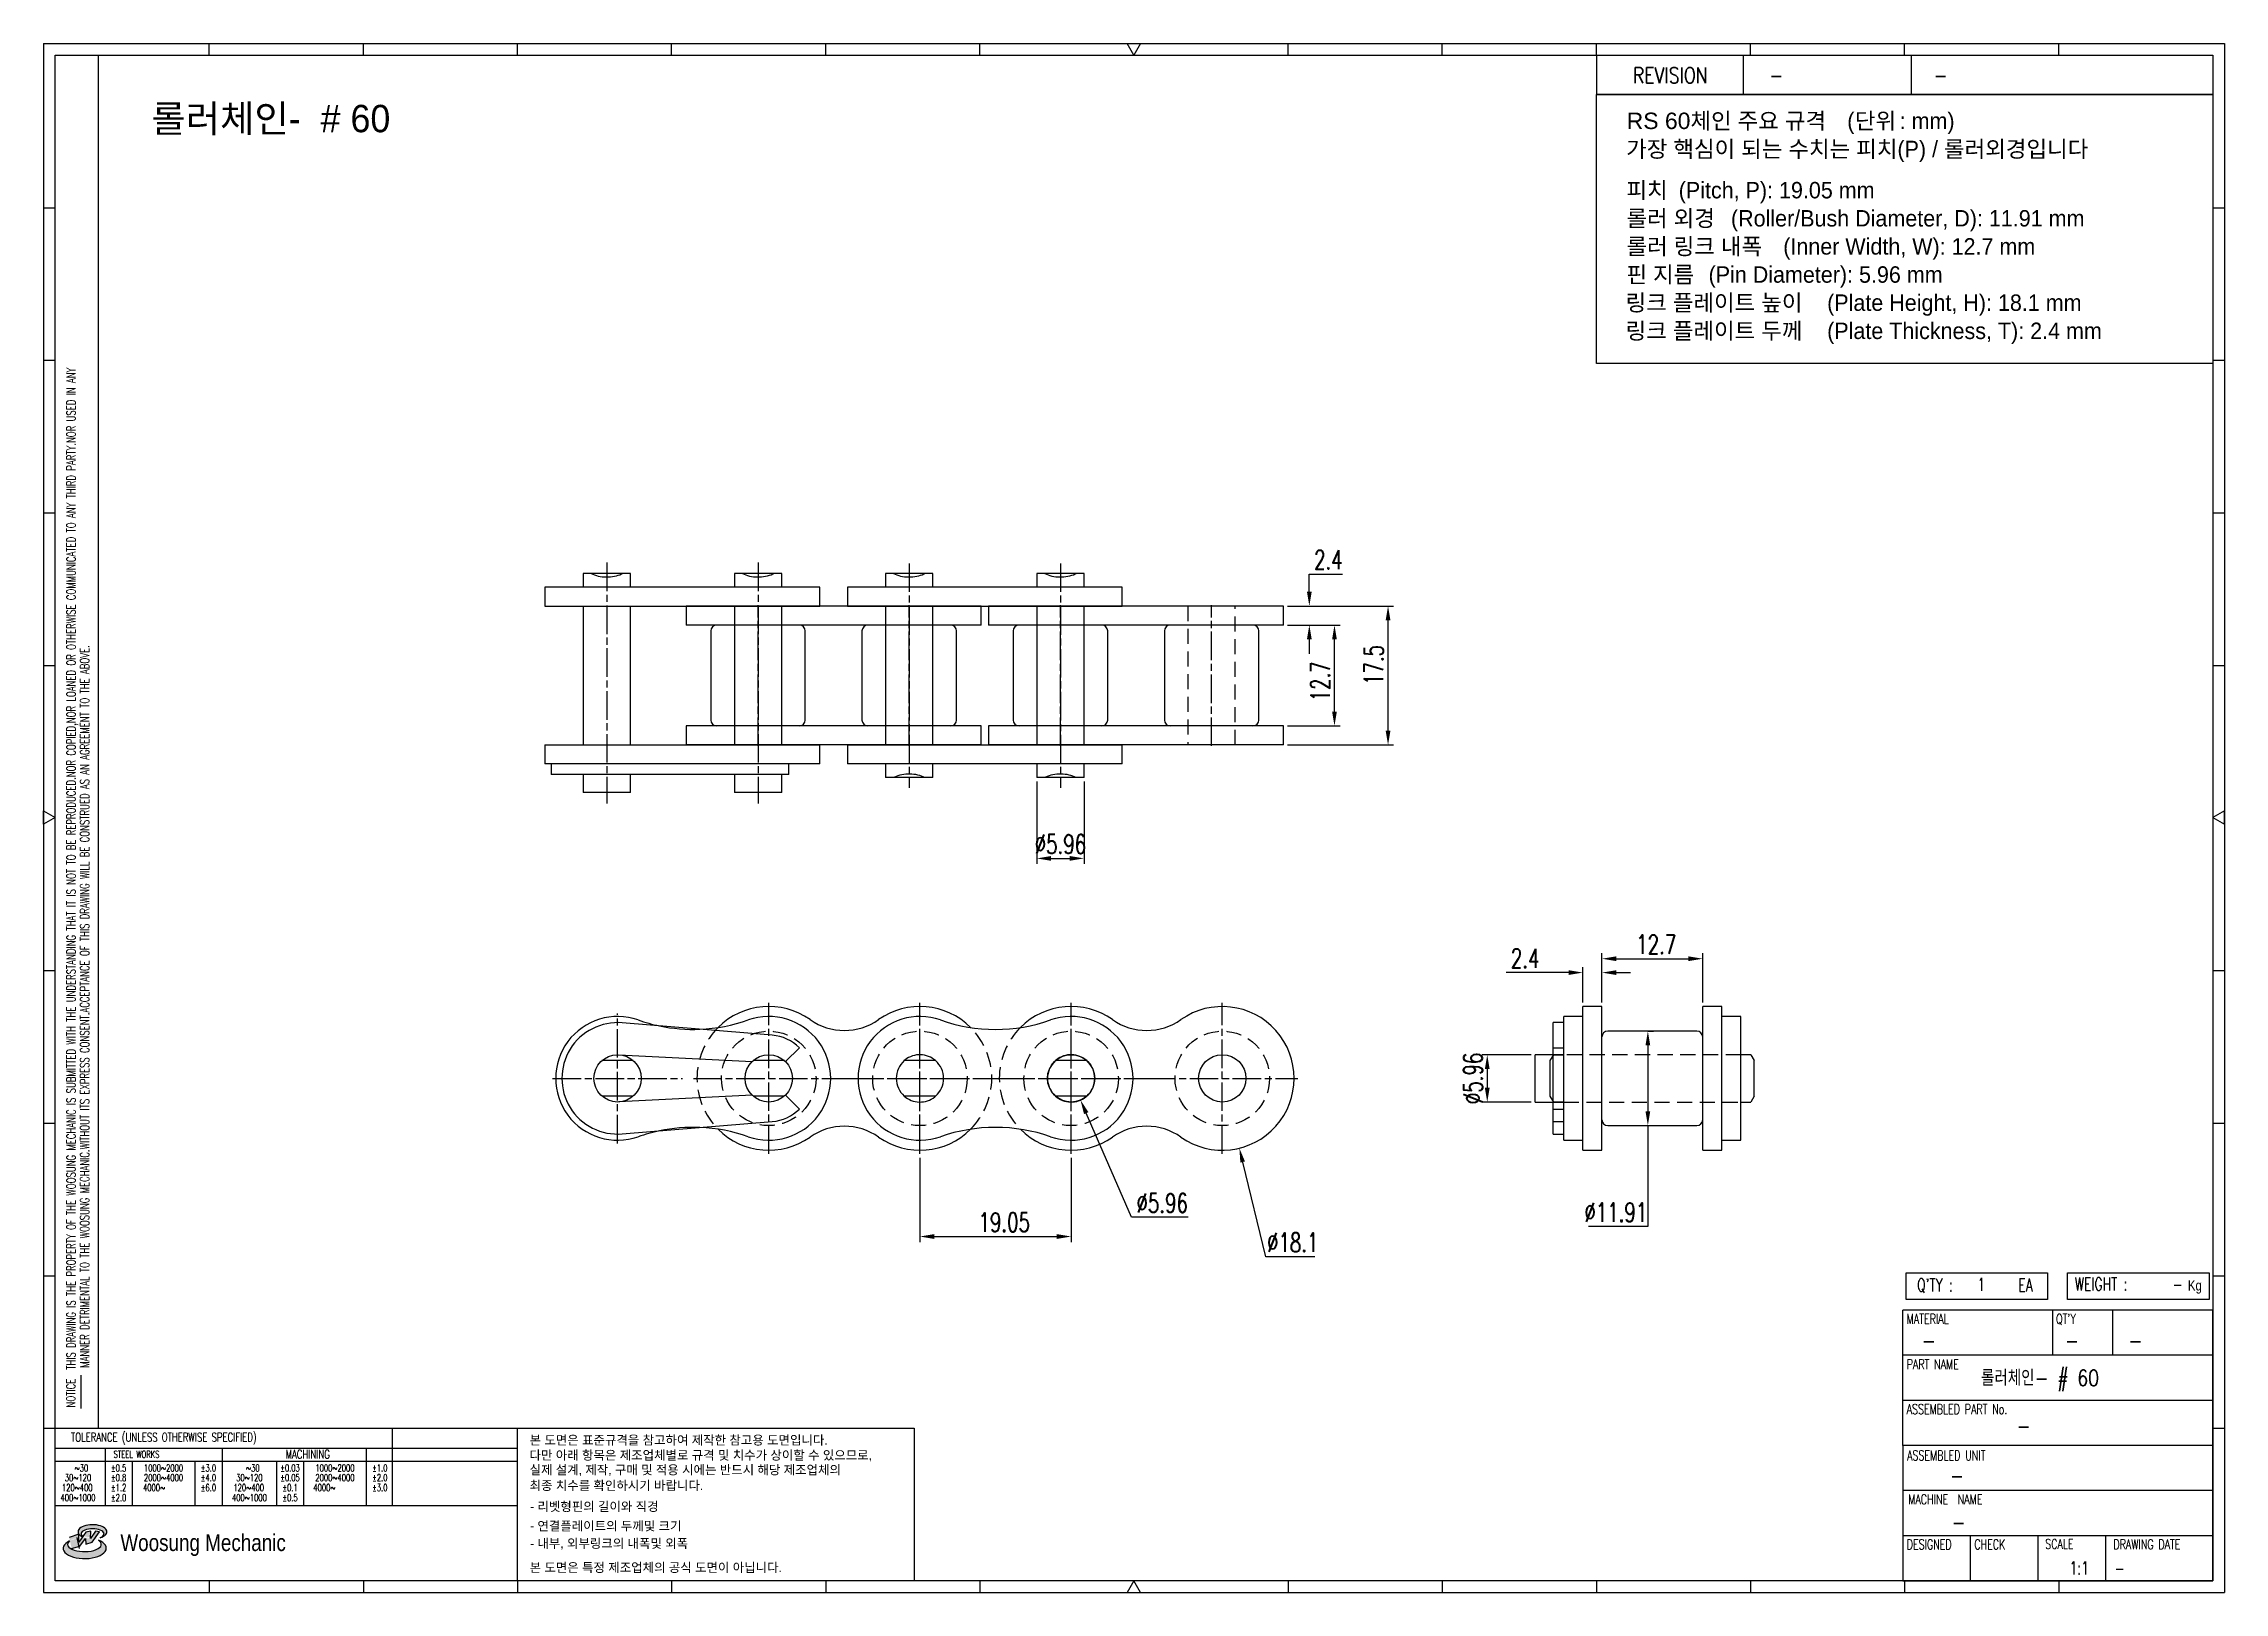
# Model space of a CAD drawing. Header units: millimetres. Extents: x 24932 to 25206, y 34 to 229.
import ezdxf
from ezdxf.enums import TextEntityAlignment as Align

# ---------------------------------------------------------------- set-up
doc = ezdxf.new("R2010")
doc.units = ezdxf.units.MM
doc.linetypes.add('AM_ISO08W050', pattern=[18, 12, -1.5, 3, -1.5])
doc.linetypes.add('HIDDEN', pattern=[9.525, 6.35, -3.175])
doc.layers.get('Defpoints').update_dxf_attribs({"color": 80})
doc.layers.add('CL1', color=140, linetype='AM_ISO08W050', lineweight=25)
for name, color, linetype in [('HID-01', 2, 'HIDDEN'), ('S-DIM', 7, 'Continuous'), ('TITLE', 7, 'Continuous'), ('도면레이아웃', 7, 'Continuous')]:
    doc.layers.add(name, color=color, linetype=linetype)
doc.styles.add('HAN', font='ROMANS.shx', dxfattribs={"width": 0.7, "bigfont": 'whgtxt.shx'})
doc.styles.add('HKD_ST2', font='romans.shx', dxfattribs={"width": 0.7, "height": 4, "bigfont": '@extfont2.shx'})
doc.styles.add('HSG', font='SIMPLEX.shx', dxfattribs={"width": 0.7, "bigfont": 'HSG.shx'})
doc.styles.add('MtXpl_', font='Gulim.ttf')
doc.styles.add('SLDTEXTSTYLE4', font='arial.ttf', dxfattribs={"width": 0.8})
doc.styles.get("Standard").update_dxf_attribs({"font": 'arial.ttf'})
doc.dimstyles.new('APP1', dxfattribs={"dimtxt": 2.4, "dimasz": 1.8, "dimexe": 0.7, "dimexo": 0.5, "dimgap": 0.6, "dimtad": 1, "dimtoh": 1, "dimrnd": 0.01, "dimzin": 9, "dimdsep": 46, "dimtxsty": 'HSG', "dimcen": 0, "dimclrd": 1, "dimclre": 1, "dimclrt": 256, "dimazin": 2, "dimtp": 1, "dimtm": 1, "dimtfac": 0.5, "dimtofl": 0, "dimtmove": 0, "dimatfit": 3, "dimfxl": 0, "dimtvp": 1, "dimtolj": 2, "dimlwd": -1, "dimlwe": -1, "dimarcsym": 0})

# ---------------------------------------------------------------- blocks, each defined once
blk = doc.blocks.new('MAST')
at = {"layer": '도면레이아웃'}
h = blk.add_hatch(color=10, dxfattribs=at)
h.paths.add_polyline_path([(1.544, 35.177), (1.554, 34.966), (1.779, 35.034), (2.054, 35.422), (1.908, 35.446), (1.728, 35.167), (1.741, 35.439), (1.547, 35.405), (1.292, 35.041), (1.295, 35.33), (0.943, 35.208), (1.03, 34.8), (1.336, 34.885)])
edge = h.paths.add_edge_path()
edge.add_ellipse((1.795, 35.421), major_axis=(-0.53, 0), ratio=0.487785, start_angle=122.36065, end_angle=403.39574)
edge.add_line((1.411, 35.244), (1.419, 35.261))
edge.add_ellipse((1.798, 35.344), major_axis=(-0.423, 0), ratio=0.444396, start_angle=131.58977, end_angle=386.19408, ccw=False)
edge = h.paths.add_edge_path()
edge.add_ellipse((1.512, 34.815), major_axis=(-0.793, 0), ratio=0.480113, start_angle=314.67633, end_angle=590.85213)
edge.add_ellipse((1.501, 34.958), major_axis=(-0.62, 0), ratio=0.43311, start_angle=331.7024, end_angle=574.42495, ccw=False)
at = {"color": 140}
for p, q in [((0, 90.118), (80.15, 90.118)), ((0, 90.118), (0, 33.191)), ((80.15, 90.118), (80.15, 33.191)), ((57.068, 89.693), (57.068, 88.246)), ((62.47, 89.693), (62.47, 88.246)), ((68.635, 89.693), (68.635, 88.246)), ((79.725, 88.246), (57.068, 88.246)), ((68.449, 43.961), (68.449, 44.936)), ((68.449, 44.936), (73.654, 44.936)), ((73.654, 44.936), (73.654, 43.961)), ((74.39, 43.961), (74.39, 44.936)), ((74.39, 44.936), (79.595, 44.936)), ((79.595, 44.936), (79.595, 43.961)), ((68.336, 38.59), (68.336, 43.563)), ((79.725, 43.563), (68.336, 43.563)), ((73.654, 43.961), (68.449, 43.961)), ((73.827, 43.563), (73.827, 41.905)), ((79.595, 43.961), (74.39, 43.961)), ((76.037, 43.563), (76.037, 41.905)), ((79.725, 38.59), (79.725, 43.563)), ((79.725, 41.905), (68.336, 41.905)), ((79.725, 40.248), (68.336, 40.248)), ((68.336, 38.59), (68.336, 33.616)), ((79.725, 38.59), (68.336, 38.59)), ((79.725, 33.616), (79.725, 38.59)), ((79.725, 36.932), (68.336, 36.932)), ((79.725, 35.274), (68.336, 35.274)), ((70.822, 33.616), (70.822, 35.274)), ((73.309, 33.616), (73.309, 35.274)), ((75.796, 33.616), (75.796, 35.274)), ((0, 33.191), (80.15, 33.191)), ((68.336, 33.616), (79.725, 33.616))]:
    blk.add_line(p, q, dxfattribs=at)
for p, q in [((6.089, 89.693), (6.089, 90.118)), ((11.753, 89.693), (11.753, 90.118)), ((17.418, 89.693), (17.418, 90.118)), ((23.082, 89.693), (23.082, 90.118)), ((28.746, 89.693), (28.746, 90.118)), ((34.411, 89.693), (34.411, 90.118)), ((45.739, 89.693), (45.739, 90.118)), ((51.404, 89.693), (51.404, 90.118)), ((57.068, 89.693), (57.068, 90.118)), ((62.732, 89.693), (62.732, 90.118)), ((68.397, 89.693), (68.397, 90.118)), ((74.061, 89.693), (74.061, 90.118)), ((0, 84.085), (0.425, 84.085)), ((79.725, 84.085), (80.15, 84.085)), ((0, 78.478), (0.425, 78.478)), ((79.725, 78.478), (80.15, 78.478)), ((0, 72.87), (0.425, 72.87)), ((79.725, 72.87), (80.15, 72.87)), ((0, 67.262), (0.425, 67.262)), ((79.725, 67.262), (80.15, 67.262)), ((0, 56.047), (0.425, 56.047)), ((79.725, 56.047), (80.15, 56.047)), ((0, 50.439), (0.425, 50.439)), ((79.725, 50.439), (80.15, 50.439)), ((0, 44.832), (0.425, 44.832)), ((79.725, 44.832), (80.15, 44.832)), ((1.377, 39.947), (1.377, 41.174)), ((0, 39.224), (0.425, 39.224)), ((79.725, 39.224), (80.15, 39.224)), ((6.089, 33.616), (6.089, 33.191)), ((11.753, 33.616), (11.753, 33.191)), ((17.418, 33.616), (17.418, 33.191)), ((23.082, 33.616), (23.082, 33.191)), ((28.746, 33.616), (28.746, 33.191)), ((34.411, 33.616), (34.411, 33.191)), ((45.739, 33.616), (45.739, 33.191)), ((51.404, 33.616), (51.404, 33.191)), ((57.068, 33.616), (57.068, 33.191)), ((62.732, 33.616), (62.732, 33.191)), ((68.397, 33.616), (68.397, 33.191)), ((74.061, 33.616), (74.061, 33.191))]:
    blk.add_line(p, q)
at = {"color": 2}
for p, q in [((2.017, 39.224), (2.017, 89.693)), ((0.425, 39.224), (17.418, 39.224)), ((0.425, 38.487), (17.418, 38.487)), ((2.257, 38.487), (2.257, 36.382)), ((6.557, 38.5), (6.557, 36.382)), ((11.857, 38.487), (11.857, 36.382)), ((12.816, 39.224), (12.816, 36.382)), ((17.418, 33.616), (17.418, 39.224)), ((0.425, 38.012), (17.418, 38.012)), ((3.257, 38.012), (3.257, 36.382)), ((5.557, 38.012), (5.557, 36.382)), ((8.557, 38.012), (8.557, 36.382)), ((9.557, 38.026), (9.557, 36.382)), ((0.425, 36.382), (17.418, 36.382))]:
    blk.add_line(p, q, dxfattribs=at)
for points in [[(40.075, 89.693), (39.83, 90.118), (40.32, 90.118)], [(0.425, 61.679), (0, 61.433), (0, 61.924)], [(79.725, 61.679), (80.15, 61.433), (80.15, 61.924)], [(40.075, 33.616), (39.83, 33.191), (40.32, 33.191)]]:
    blk.add_lwpolyline(points, close=True)
at = {"color": 140}
blk.add_lwpolyline([(0.425, 89.693), (79.725, 89.693), (79.725, 33.616), (0.425, 33.616)], close=True, dxfattribs=at)
at = {"layer": '도면레이아웃'}
for p, q in [((1.295, 35.33), (0.943, 35.208)), ((1.547, 35.405), (1.292, 35.041)), ((1.292, 35.041), (1.295, 35.33)), ((1.741, 35.439), (1.547, 35.405)), ((1.908, 35.446), (1.728, 35.167)), ((1.728, 35.167), (1.741, 35.439)), ((1.779, 35.034), (2.054, 35.422)), ((2.054, 35.422), (1.908, 35.446)), ((1.03, 34.8), (1.336, 34.885)), ((1.224, 35.208), (1.311, 34.8)), ((1.224, 35.208), (1.224, 35.208)), ((1.336, 34.885), (1.544, 35.177)), ((1.419, 35.261), (1.411, 35.244)), ((1.544, 35.177), (1.554, 34.966)), ((1.554, 34.966), (1.779, 35.034))]:
    blk.add_line(p, q, dxfattribs=at)
for centre, major_axis, ratio, start_param, end_param in [((1.795, 35.421), (-0.53, 0), 0.487785, 2.135596, 7.040584), ((1.798, 35.344), (-0.423, 0), 0.444396, 2.296675, 6.740358), ((1.512, 34.815), (-0.793, 0), 0.480113, 5.492138, 10.312315), ((1.501, 34.958), (-0.62, 0), 0.43311, 5.789299, 10.025607)]:
    blk.add_ellipse(centre, major_axis=major_axis, ratio=ratio, start_param=start_param, end_param=end_param, dxfattribs=at)
for s, height, style, width, p in [('REVISION', 0.5806, 'HAN', 0.8, (58.415, 88.664)), ('-', 0.581, 'HAN', 0.8, (63.426, 88.664)), ('-', 0.581, 'HAN', 0.8, (69.468, 88.664)), ("Q'TY : ", 0.4746, 'HKD_ST2', 0.7, (68.857, 44.253)), ('1', 0.475, 'HKD_ST2', 0.7, (71.071, 44.275)), ('EA', 0.4746, 'HKD_ST2', 0.7, (72.578, 44.253)), ('WEIGHT : ', 0.4746, 'HKD_ST2', 0.7, (74.65, 44.286)), ('-', 0.581, 'HAN', 0.8, (69.029, 42.157)), ('-', 0.581, 'HAN', 0.8, (74.289, 42.157)), ('-', 0.581, 'HAN', 0.8, (76.623, 42.157)), ('-', 0.581, 'HAN', 0.8, (72.515, 39.013)), ('-', 0.581, 'HAN', 0.8, (70.067, 37.189)), ('-', 0.581, 'HAN', 0.8, (70.126, 35.48)), ('1:1', 0.4746, 'HKD_ST2', 0.7, (74.458, 33.848)), ('-', 0.475, 'HKD_ST2', 0.7, (76.112, 33.837))]:
    blk.add_text(s, height=height, dxfattribs=dict(style=style, width=width)).set_placement(p)
at = {"color": 6, "style": 'HKD_ST2', "width": 0.7}
for s, p in [(' THIS DRAWING IS THE PROPERTY OF THE WOOSUNG MECHANIC IS SUBMITTED WITH THE UNDERSTANDING THAT IT IS NOT TO BE REPRODUCED.NOR COPIED,NOR LOANED OR OTHERWISE COMMUNICATED TO ANY THIRD PARTY.NOR USED IN ANY', (1.173, 41.217)), ('MANNER DETRIMENTAL TO THE WOOSUNG MECHANIC.WITHOUT ITS EXPRESS CONSENT.ACCEPTANCE OF THIS DRAWING WILL BE CONSTRUED AS AN AGREEMENT TO THE ABOVE.', (1.672, 41.447))]:
    blk.add_text(s, height=0.326266, rotation=90, dxfattribs=at).set_placement(p)
at = {"style": 'HKD_ST2', "width": 0.7}
blk.add_text('-', height=0.475, dxfattribs=at).set_placement((78.613, 44.286), align=Align.RIGHT)
at = {"color": 254, "style": 'HKD_ST2', "width": 0.7}
for s, height, p in [('MATERIAL', 0.3651, (68.474, 43.425)), ("QT'Y", 0.3651, (73.965, 43.425)), ('PART NAME', 0.3651, (68.474, 41.756)), ('ASSEMBLED PART No.', 0.36511, (68.474, 40.109)), ('ASSEMBLED UNIT', 0.36511, (68.49, 38.408)), ('MACHINE  NAME', 0.36511, (68.532, 36.794)), ('DESIGNED', 0.3651, (68.474, 35.136)), ('CHECK', 0.3651, (70.961, 35.136)), ('SCALE', 0.3651, (73.566, 35.153)), ('DRAWING DATE', 0.36511, (76.071, 35.141))]:
    blk.add_text(s, height=height, dxfattribs=at).set_placement(p, align=Align.TOP_LEFT)
at = {"style": 'HKD_ST2', "width": 0.7}
blk.add_text('NOTICE', height=0.3263, rotation=90, dxfattribs=at).set_placement((1.163, 39.988))
blk.add_text('TOLERANCE (UNLESS OTHERWISE SPECIFIED)', height=0.32627, dxfattribs=at).set_placement((4.417, 38.896), align=Align.MIDDLE_CENTER)
at = {"color": 4, "style": 'HKD_ST2', "width": 0.7}
for s, height, p in [('%%12630', 0.261, (1.389, 37.762)), ('1000%%1262000', 0.26101, (4.407, 37.762)), ('%%12630', 0.261, (7.689, 37.762)), ('1000%%1262000', 0.26101, (10.707, 37.762)), ('120%%126400', 0.26101, (1.237, 37.045)), ('30%%126120', 0.261, (1.263, 37.411)), ('4000%%126', 0.261, (4.061, 37.045)), ('2000%%1264000', 0.26101, (4.407, 37.411)), ('120%%126400', 0.26101, (7.537, 37.045)), ('30%%126120', 0.261, (7.563, 37.411)), ('4000%%126', 0.261, (10.321, 37.045)), ('2000%%1264000', 0.26101, (10.707, 37.411)), ('400%%1261000', 0.26101, (1.263, 36.67)), ('400%%1261000', 0.26101, (7.563, 36.67))]:
    blk.add_text(s, height=height, dxfattribs=at).set_placement(p, align=Align.MIDDLE_CENTER)
for s, height, p in [('%%P0.5', 0.261, (2.757, 37.762)), ('STEEL WORKS', 0.26101, (3.416, 38.268)), ('%%P3.0', 0.261, (6.057, 37.762)), ('%%P0.03', 0.261, (9.057, 37.762)), ('MACHINING', 0.3263, (9.707, 38.27)), ('%%P1.0', 0.261, (12.357, 37.762)), ('%%P0.8', 0.261, (2.757, 37.411)), ('%%P1.2', 0.261, (2.757, 37.045)), ('%%P4.0', 0.261, (6.057, 37.411)), ('%%P6.0', 0.261, (6.057, 37.045)), ('%%P0.05', 0.261, (9.057, 37.411)), ('%%P0.1', 0.261, (9.057, 37.045)), ('%%P2.0', 0.261, (12.357, 37.411)), ('%%P3.0', 0.261, (12.357, 37.045)), ('%%P2.0', 0.261, (2.757, 36.67)), ('%%P0.5', 0.261, (9.057, 36.67))]:
    blk.add_text(s, height=height, dxfattribs=at).set_placement(p, align=Align.MIDDLE)
at = {"color": 1, "style": 'SLDTEXTSTYLE4', "width": 0.8}
blk.add_text('Woosung Mechanic', height=0.61957, dxfattribs=at).set_placement((2.822, 34.711))
at = {"layer": 'TITLE', "width": 0.8}
blk.add_text('Kg', height=0.3789, dxfattribs=at).set_placement((78.807, 44.286))
blk = doc.blocks.new('*D26')
at = {"layer": 'Defpoints', "color": 0, "transparency": 16777216}
for p in [(25087.88, 155.47), (25094.32, 155.47), (25087.88, 142.77)]:
    blk.add_point(p, dxfattribs=at)
at = {"layer": 'S-DIM', "color": 1, "linetype": 'ByBlock', "transparency": 16777216}
for p, q in [((25088.38, 155.47), (25095.02, 155.47)), ((25094.32, 144.57), (25094.32, 153.67)), ((25088.38, 142.77), (25095.02, 142.77))]:
    blk.add_line(p, q, dxfattribs=at)
at = {"layer": 'S-DIM', "color": 1, "transparency": 16777216}
for points in [[(25094.02, 153.67), (25094.62, 153.67), (25094.32, 155.47)], [(25094.02, 144.57), (25094.62, 144.57), (25094.32, 142.77)]]:
    blk.add_solid(points, dxfattribs=at)
at = {"layer": 'S-DIM', "transparency": 16777216, "insert": (25092.52, 148.38), "char_height": 2.4, "attachment_point": 5, "rotation": 90, "style": 'HSG'}
blk.add_mtext('\\A2;12.7', dxfattribs=at)
blk = doc.blocks.new('*D27')
at = {"layer": 'Defpoints', "color": 0, "transparency": 16777216}
for p in [(25087.88, 157.87), (25091.15, 157.87), (25087.88, 155.47)]:
    blk.add_point(p, dxfattribs=at)
at = {"layer": 'S-DIM', "color": 1, "linetype": 'ByBlock', "transparency": 16777216}
for p, q in [((25091.15, 159.67), (25091.15, 161.9)), ((25091.15, 161.9), (25095.35, 161.9)), ((25088.38, 157.87), (25091.85, 157.87)), ((25088.38, 155.47), (25091.85, 155.47)), ((25091.15, 153.67), (25091.15, 151.87))]:
    blk.add_line(p, q, dxfattribs=at)
at = {"layer": 'S-DIM', "color": 1, "transparency": 16777216}
for points in [[(25090.85, 159.67), (25091.45, 159.67), (25091.15, 157.87)], [(25090.85, 153.67), (25091.45, 153.67), (25091.15, 155.47)]]:
    blk.add_solid(points, dxfattribs=at)
at = {"layer": 'S-DIM', "transparency": 16777216, "insert": (25093.55, 163.7), "char_height": 2.4, "attachment_point": 5, "style": 'HSG'}
blk.add_mtext('\\A2;2.4', dxfattribs=at)
blk = doc.blocks.new('*D28')
at = {"layer": 'Defpoints', "color": 0, "transparency": 16777216}
for p in [(25087.88, 157.87), (25101.07, 157.87), (25087.88, 140.37)]:
    blk.add_point(p, dxfattribs=at)
at = {"layer": 'S-DIM', "color": 1, "linetype": 'ByBlock', "transparency": 16777216}
for p, q in [((25088.38, 157.87), (25101.77, 157.87)), ((25101.07, 142.17), (25101.07, 156.07)), ((25088.38, 140.37), (25101.77, 140.37))]:
    blk.add_line(p, q, dxfattribs=at)
at = {"layer": 'S-DIM', "color": 1, "transparency": 16777216}
for points in [[(25100.77, 156.07), (25101.37, 156.07), (25101.07, 157.87)], [(25100.77, 142.17), (25101.37, 142.17), (25101.07, 140.37)]]:
    blk.add_solid(points, dxfattribs=at)
at = {"layer": 'S-DIM', "transparency": 16777216, "insert": (25099.27, 150.44), "char_height": 2.4, "attachment_point": 5, "rotation": 90, "style": 'HSG'}
blk.add_mtext('\\A2;17.5', dxfattribs=at)
blk = doc.blocks.new('*D29')
at = {"layer": 'Defpoints', "color": 0, "transparency": 16777216}
for p in [(25056.8, 136.27), (25062.76, 136.27), (25062.76, 126.07)]:
    blk.add_point(p, dxfattribs=at)
at = {"layer": 'S-DIM', "color": 1, "linetype": 'ByBlock', "transparency": 16777216}
for p, q in [((25056.8, 135.77), (25056.8, 125.37)), ((25062.76, 135.77), (25062.76, 125.37)), ((25058.6, 126.07), (25060.96, 126.07))]:
    blk.add_line(p, q, dxfattribs=at)
at = {"layer": 'S-DIM', "color": 1, "transparency": 16777216}
for points in [[(25058.6, 126.37), (25058.6, 125.77), (25056.8, 126.07)], [(25060.96, 126.37), (25060.96, 125.77), (25062.76, 126.07)]]:
    blk.add_solid(points, dxfattribs=at)
at = {"layer": 'S-DIM', "transparency": 16777216, "insert": (25059.78, 127.87), "char_height": 2.4, "attachment_point": 5, "style": 'HSG'}
blk.add_mtext('\\A2;%%c5.96', dxfattribs=at)
blk = doc.blocks.new('*D30')
at = {"layer": 'Defpoints', "color": 0, "transparency": 16777216}
for p in [(25042.08, 88.85), (25061.13, 88.85), (25061.13, 78.42)]:
    blk.add_point(p, dxfattribs=at)
at = {"layer": 'S-DIM', "color": 1, "linetype": 'ByBlock', "transparency": 16777216}
for p, q in [((25042.08, 88.35), (25042.08, 77.72)), ((25061.13, 88.35), (25061.13, 77.72)), ((25043.88, 78.42), (25059.33, 78.42))]:
    blk.add_line(p, q, dxfattribs=at)
at = {"layer": 'S-DIM', "color": 1, "transparency": 16777216}
for points in [[(25043.88, 78.72), (25043.88, 78.12), (25042.08, 78.42)], [(25059.33, 78.72), (25059.33, 78.12), (25061.13, 78.42)]]:
    blk.add_solid(points, dxfattribs=at)
at = {"layer": 'S-DIM', "transparency": 16777216, "insert": (25052.7, 80.22), "char_height": 2.4, "attachment_point": 5, "style": 'HSG'}
blk.add_mtext('\\A2;19.05', dxfattribs=at)
blk = doc.blocks.new('*D14')
at = {"layer": 'Defpoints', "color": 0, "transparency": 16777216}
for p in [(25133.32, 104.31), (25133.32, 92.4), (25133.81, 92.4)]:
    blk.add_point(p, dxfattribs=at)
at = {"layer": 'S-DIM', "color": 1, "linetype": 'ByBlock', "transparency": 16777216}
for p, q in [((25133.81, 102.51), (25133.81, 94.2)), ((25133.82, 104.31), (25134.51, 104.31)), ((25133.81, 92.4), (25133.81, 79.68)), ((25133.82, 92.4), (25134.51, 92.4)), ((25133.81, 79.68), (25126.33, 79.68))]:
    blk.add_line(p, q, dxfattribs=at)
at = {"layer": 'S-DIM', "color": 1, "transparency": 16777216}
for points in [[(25133.51, 102.51), (25134.11, 102.51), (25133.81, 104.31)], [(25133.51, 94.2), (25134.11, 94.2), (25133.81, 92.4)]]:
    blk.add_solid(points, dxfattribs=at)
at = {"layer": 'S-DIM', "transparency": 16777216, "insert": (25129.77, 81.48), "char_height": 2.4, "attachment_point": 5, "style": 'HSG'}
blk.add_mtext('\\A2;%%c11.91', dxfattribs=at)
blk = doc.blocks.new('*D15')
at = {"layer": 'Defpoints', "color": 0, "transparency": 16777216}
for p in [(25140.72, 113.43), (25128.02, 107.4), (25140.72, 107.4)]:
    blk.add_point(p, dxfattribs=at)
at = {"layer": 'S-DIM', "color": 1, "linetype": 'ByBlock', "transparency": 16777216}
for p, q in [((25128.02, 107.9), (25128.02, 114.13)), ((25129.82, 113.43), (25138.92, 113.43)), ((25140.72, 107.9), (25140.72, 114.13))]:
    blk.add_line(p, q, dxfattribs=at)
at = {"layer": 'S-DIM', "color": 1, "transparency": 16777216}
for points in [[(25129.82, 113.73), (25129.82, 113.13), (25128.02, 113.43)], [(25138.92, 113.73), (25138.92, 113.13), (25140.72, 113.43)]]:
    blk.add_solid(points, dxfattribs=at)
at = {"layer": 'S-DIM', "transparency": 16777216, "insert": (25134.86, 115.23), "char_height": 2.4, "attachment_point": 5, "style": 'HSG'}
blk.add_mtext('\\A2;12.7', dxfattribs=at)
blk = doc.blocks.new('*D16')
at = {"layer": 'Defpoints', "color": 0, "transparency": 16777216}
for p in [(25125.62, 111.68), (25125.62, 107.4), (25128.02, 107.4)]:
    blk.add_point(p, dxfattribs=at)
at = {"layer": 'S-DIM', "color": 1, "linetype": 'ByBlock', "transparency": 16777216}
for p, q in [((25123.82, 111.68), (25115.94, 111.68)), ((25125.62, 107.9), (25125.62, 112.38)), ((25128.02, 107.9), (25128.02, 112.38)), ((25129.82, 111.68), (25131.62, 111.68))]:
    blk.add_line(p, q, dxfattribs=at)
at = {"layer": 'S-DIM', "color": 1, "transparency": 16777216}
for points in [[(25123.82, 111.98), (25123.82, 111.38), (25125.62, 111.68)], [(25129.82, 111.98), (25129.82, 111.38), (25128.02, 111.68)]]:
    blk.add_solid(points, dxfattribs=at)
at = {"layer": 'S-DIM', "transparency": 16777216, "insert": (25118.34, 113.48), "char_height": 2.4, "attachment_point": 5, "style": 'HSG'}
blk.add_mtext('\\A2;2.4', dxfattribs=at)
blk = doc.blocks.new('*D17')
at = {"layer": 'Defpoints', "color": 0, "transparency": 16777216}
for p in [(25119.62, 101.33), (25113.57, 95.37), (25119.62, 95.37)]:
    blk.add_point(p, dxfattribs=at)
at = {"layer": 'S-DIM', "color": 1, "linetype": 'ByBlock', "transparency": 16777216}
for p, q in [((25119.12, 101.33), (25112.87, 101.33)), ((25113.57, 99.53), (25113.57, 97.17)), ((25119.12, 95.37), (25112.87, 95.37))]:
    blk.add_line(p, q, dxfattribs=at)
at = {"layer": 'S-DIM', "color": 1, "transparency": 16777216}
for points in [[(25113.27, 99.53), (25113.87, 99.53), (25113.57, 101.33)], [(25113.27, 97.17), (25113.87, 97.17), (25113.57, 95.37)]]:
    blk.add_solid(points, dxfattribs=at)
at = {"layer": 'S-DIM', "transparency": 16777216, "insert": (25111.77, 98.35), "char_height": 2.4, "attachment_point": 5, "rotation": 90, "style": 'HSG'}
blk.add_mtext('\\A2;%%c5.96', dxfattribs=at)
blk = doc.blocks.new('*D23')
at = {"layer": 'Defpoints', "color": 0, "transparency": 16777216}
for p in [(25059.95, 101.08), (25062.32, 95.62)]:
    blk.add_point(p, dxfattribs=at)
at = {"layer": 'S-DIM', "color": 1, "linetype": 'ByBlock', "transparency": 16777216}
for p, q in [((25068.73, 80.84), (25063.04, 93.97)), ((25075.89, 80.84), (25068.73, 80.84))]:
    blk.add_line(p, q, dxfattribs=at)
blk.add_arc((25061.13, 98.35), 2.98, 279.995, 301.7962, dxfattribs=at)
at = {"layer": 'S-DIM', "color": 1, "transparency": 16777216}
blk.add_solid([(25063.31, 94.09), (25062.76, 93.85), (25062.32, 95.62)], dxfattribs=at)
at = {"layer": 'S-DIM', "transparency": 16777216, "insert": (25072.61, 82.64), "char_height": 2.4, "attachment_point": 5, "style": 'HSG'}
blk.add_mtext('\\A2;∅5.96', dxfattribs=at)
blk = doc.blocks.new('*D22')
at = {"layer": 'Defpoints', "color": 0, "transparency": 16777216}
for p in [(25078.04, 107.14), (25082.33, 89.56)]:
    blk.add_point(p, dxfattribs=at)
at = {"layer": 'S-DIM', "color": 1, "linetype": 'ByBlock', "transparency": 16777216}
for p, q in [((25085.66, 75.87), (25082.75, 87.81)), ((25091.86, 75.87), (25085.66, 75.87))]:
    blk.add_line(p, q, dxfattribs=at)
at = {"layer": 'S-DIM', "color": 1, "transparency": 16777216}
blk.add_solid([(25083.04, 87.88), (25082.46, 87.74), (25082.33, 89.56)], dxfattribs=at)
at = {"layer": 'S-DIM', "transparency": 16777216, "insert": (25089.06, 77.67), "char_height": 2.4, "attachment_point": 5, "style": 'HSG'}
blk.add_mtext('\\A2;∅18.1', dxfattribs=at)

msp = doc.modelspace()

# ---------------------------------------------------------------- linework, layer by layer
for p, q in [((25029.484, 160.268), (24994.834, 160.268)), ((24994.834, 160.268), (24994.834, 157.868)), ((24999.654, 161.968), (24999.654, 160.268)), ((25005.614, 161.968), (24999.654, 161.968)), ((25005.614, 160.268), (25005.614, 161.968)), ((25018.704, 161.968), (25018.704, 160.268)), ((25024.664, 161.968), (25018.704, 161.968)), ((25024.664, 160.268), (25024.664, 161.968)), ((25029.484, 157.868), (25029.484, 160.268)), ((25067.584, 160.268), (25032.934, 160.268)), ((25032.934, 160.268), (25032.934, 157.868)), ((25043.714, 161.968), (25037.754, 161.968)), ((25037.754, 161.968), (25037.754, 160.268)), ((25043.714, 160.268), (25043.714, 161.968)), ((25062.764, 161.968), (25056.804, 161.968)), ((25056.804, 161.968), (25056.804, 160.268)), ((25062.764, 160.268), (25062.764, 161.968)), ((25067.584, 157.868), (25067.584, 160.268)), ((24994.834, 157.868), (25029.484, 157.868)), ((24999.654, 157.868), (24999.654, 140.368)), ((25005.614, 140.368), (25005.614, 157.868)), ((25049.784, 157.868), (25012.634, 157.868)), ((25012.634, 157.868), (25012.634, 155.468)), ((25018.704, 157.868), (25018.704, 140.368)), ((25024.664, 140.368), (25024.664, 157.868)), ((25032.934, 157.868), (25067.584, 157.868)), ((25037.754, 157.868), (25037.754, 140.368)), ((25043.714, 140.368), (25043.714, 157.868)), ((25049.784, 155.468), (25049.784, 157.868)), ((25087.884, 157.868), (25050.734, 157.868)), ((25050.734, 157.868), (25050.734, 155.468)), ((25056.804, 157.868), (25056.804, 140.368)), ((25062.764, 140.368), (25062.764, 157.868)), ((25087.884, 155.468), (25087.884, 157.868)), ((25049.784, 155.468), (25012.634, 155.468)), ((25015.729, 154.73), (25015.729, 143.507)), ((25027.639, 143.507), (25027.639, 154.73)), ((25034.779, 154.73), (25034.779, 143.507)), ((25046.689, 143.507), (25046.689, 154.73)), ((25087.884, 155.468), (25050.734, 155.468)), ((25053.829, 154.73), (25053.829, 143.507)), ((25065.739, 143.507), (25065.739, 154.73)), ((25072.879, 154.73), (25072.879, 143.507)), ((25084.789, 143.507), (25084.789, 154.73)), ((24994.834, 140.368), (25029.484, 140.368)), ((24994.834, 140.368), (24994.834, 137.968)), ((25049.784, 142.768), (25012.634, 142.768)), ((25012.634, 142.768), (25012.634, 140.368)), ((25049.784, 140.368), (25012.634, 140.368)), ((25029.484, 137.968), (25029.484, 140.368)), ((25032.934, 140.368), (25067.584, 140.368)), ((25032.934, 140.368), (25032.934, 137.968)), ((25049.784, 140.368), (25049.784, 142.768)), ((25087.884, 142.768), (25050.734, 142.768)), ((25050.734, 142.768), (25050.734, 140.368)), ((25087.884, 140.368), (25050.734, 140.368)), ((25067.584, 137.968), (25067.584, 140.368)), ((25087.884, 140.368), (25087.884, 142.768)), ((25029.484, 137.968), (24994.834, 137.968)), ((24995.614, 137.968), (24995.614, 136.635)), ((25025.545, 136.635), (25025.545, 137.968)), ((25067.584, 137.968), (25032.934, 137.968)), ((25037.754, 137.968), (25037.754, 136.268)), ((25043.714, 136.268), (25043.714, 137.968)), ((25056.804, 137.968), (25056.804, 136.268)), ((25062.764, 136.268), (25062.764, 137.968)), ((25025.545, 136.635), (24995.614, 136.635)), ((24999.654, 136.635), (24999.654, 134.368)), ((25005.614, 134.368), (25005.614, 136.635)), ((25018.704, 136.635), (25018.704, 134.368)), ((25024.664, 134.368), (25024.664, 136.635)), ((25043.714, 136.268), (25037.754, 136.268)), ((25062.764, 136.268), (25056.804, 136.268)), ((25005.614, 134.368), (24999.654, 134.368)), ((25024.664, 134.368), (25018.704, 134.368)), ((25128.019, 107.401), (25125.619, 107.401)), ((25125.619, 89.301), (25125.619, 107.401)), ((25128.019, 89.301), (25128.019, 107.401)), ((25143.119, 107.401), (25140.719, 107.401)), ((25140.719, 89.301), (25140.719, 107.401)), ((25143.119, 89.301), (25143.119, 107.401)), ((25023.481, 103.793), (25004.558, 105.348)), ((25123.219, 105.371), (25121.885, 105.371)), ((25121.885, 101.221), (25121.885, 105.371)), ((25125.619, 106.151), (25123.219, 106.151)), ((25123.219, 90.551), (25123.219, 106.151)), ((25145.519, 106.151), (25143.119, 106.151)), ((25145.519, 90.551), (25145.519, 106.151)), ((25025.141, 100.458), (25026.894, 102.212)), ((25121.885, 102.212), (25123.219, 102.212)), ((25139.98, 104.306), (25128.757, 104.306)), ((25005.955, 100.586), (25002.012, 100.586)), ((25004.138, 101.327), (25020.926, 100.458)), ((25025.005, 100.586), (25021.062, 100.586)), ((25044.055, 100.586), (25040.112, 100.586)), ((25063.105, 100.586), (25059.162, 100.586)), ((25119.619, 95.371), (25119.619, 101.331)), ((25121.885, 101.331), (25119.619, 101.331)), ((25121.519, 100.586), (25121.949, 101.331)), ((25121.519, 96.116), (25121.519, 100.586)), ((25121.885, 101.327), (25123.219, 101.327)), ((25121.885, 95.481), (25121.885, 101.221)), ((25123.219, 101.331), (25121.949, 101.331)), ((25146.788, 101.331), (25145.519, 101.331)), ((25146.788, 101.331), (25147.219, 100.586)), ((25147.219, 96.116), (25147.219, 100.586)), ((25020.926, 96.244), (25004.138, 95.375)), ((25026.894, 94.49), (25025.141, 96.244)), ((25005.955, 96.116), (25002.012, 96.116)), ((25025.005, 96.116), (25021.062, 96.116)), ((25044.055, 96.116), (25040.112, 96.116)), ((25063.105, 96.116), (25059.162, 96.116)), ((25119.619, 95.371), (25121.885, 95.371)), ((25121.949, 95.371), (25121.519, 96.116)), ((25121.885, 91.331), (25121.885, 95.481)), ((25121.885, 95.375), (25123.219, 95.375)), ((25121.885, 94.49), (25123.219, 94.49)), ((25121.949, 95.371), (25123.219, 95.371)), ((25145.519, 95.371), (25146.788, 95.371)), ((25147.219, 96.116), (25146.788, 95.371)), ((25004.558, 91.355), (25023.481, 92.909)), ((25121.885, 92.909), (25123.219, 92.909)), ((25121.885, 91.331), (25123.219, 91.331)), ((25128.757, 92.396), (25139.98, 92.396)), ((25123.219, 90.551), (25125.619, 90.551)), ((25125.619, 89.301), (25128.019, 89.301)), ((25140.719, 89.301), (25143.119, 89.301)), ((25143.119, 90.551), (25145.519, 90.551))]:
    msp.add_line(p, q)
at = {"color": 140}
msp.add_lwpolyline([(25127.318, 222.332), (25205.001, 222.332), (25205.001, 188.428), (25127.318, 188.428)], close=True, dxfattribs=at)
for points in [[(25000.663, 161.968), (25000.865, 161.874), (25001.081, 161.79), (25001.308, 161.718), (25001.546, 161.657), (25001.792, 161.608), (25002.044, 161.572), (25002.301, 161.549), (25002.561, 161.539), (25002.821, 161.542), (25003.079, 161.558), (25003.334, 161.586), (25003.584, 161.628), (25003.827, 161.682), (25004.06, 161.748), (25004.283, 161.826), (25004.493, 161.914), (25004.605, 161.968)], [(25019.713, 161.968), (25019.915, 161.874), (25020.131, 161.79), (25020.358, 161.718), (25020.596, 161.657), (25020.842, 161.608), (25021.094, 161.572), (25021.351, 161.549), (25021.611, 161.539), (25021.871, 161.542), (25022.129, 161.558), (25022.384, 161.586), (25022.634, 161.628), (25022.877, 161.682), (25023.11, 161.748), (25023.333, 161.826), (25023.543, 161.914), (25023.655, 161.968)], [(25038.763, 161.968), (25038.965, 161.874), (25039.181, 161.79), (25039.408, 161.718), (25039.646, 161.657), (25039.892, 161.608), (25040.144, 161.572), (25040.401, 161.549), (25040.661, 161.539), (25040.921, 161.542), (25041.179, 161.558), (25041.434, 161.586), (25041.684, 161.628), (25041.927, 161.682), (25042.16, 161.748), (25042.383, 161.826), (25042.593, 161.914), (25042.705, 161.968)], [(25057.813, 161.968), (25058.015, 161.874), (25058.231, 161.79), (25058.458, 161.718), (25058.696, 161.657), (25058.942, 161.608), (25059.194, 161.572), (25059.451, 161.549), (25059.711, 161.539), (25059.971, 161.542), (25060.229, 161.558), (25060.484, 161.586), (25060.734, 161.628), (25060.977, 161.682), (25061.21, 161.748), (25061.433, 161.826), (25061.643, 161.914), (25061.755, 161.968)], [(25042.705, 136.268), (25042.503, 136.363), (25042.287, 136.446), (25042.059, 136.519), (25041.822, 136.58), (25041.576, 136.628), (25041.323, 136.665), (25041.067, 136.688), (25040.807, 136.698), (25040.547, 136.695), (25040.289, 136.679), (25040.034, 136.65), (25039.784, 136.609), (25039.541, 136.555), (25039.308, 136.489), (25039.085, 136.411), (25038.875, 136.323), (25038.763, 136.268)], [(25061.755, 136.268), (25061.553, 136.363), (25061.337, 136.446), (25061.109, 136.519), (25060.872, 136.58), (25060.626, 136.628), (25060.373, 136.665), (25060.117, 136.688), (25059.857, 136.698), (25059.597, 136.695), (25059.339, 136.679), (25059.084, 136.65), (25058.834, 136.609), (25058.591, 136.555), (25058.358, 136.489), (25058.135, 136.411), (25057.925, 136.323), (25057.813, 136.268)], [(25044.055, 100.586), (25043.852, 100.749), (25043.637, 100.894), (25043.409, 101.02), (25043.171, 101.126), (25042.925, 101.21), (25042.673, 101.272), (25042.416, 101.313), (25042.157, 101.33), (25041.897, 101.325), (25041.638, 101.298), (25041.383, 101.248), (25041.134, 101.176), (25040.891, 101.082), (25040.657, 100.968), (25040.435, 100.834), (25040.225, 100.68), (25040.112, 100.586)], [(25063.105, 100.586), (25062.902, 100.749), (25062.687, 100.894), (25062.459, 101.02), (25062.221, 101.126), (25061.975, 101.21), (25061.723, 101.272), (25061.466, 101.313), (25061.207, 101.33), (25060.947, 101.325), (25060.688, 101.298), (25060.433, 101.248), (25060.184, 101.176), (25059.941, 101.082), (25059.707, 100.968), (25059.485, 100.834), (25059.275, 100.68), (25059.162, 100.586)], [(25040.112, 96.116), (25040.315, 95.953), (25040.531, 95.808), (25040.758, 95.682), (25040.996, 95.577), (25041.242, 95.493), (25041.494, 95.43), (25041.751, 95.39), (25042.01, 95.372), (25042.27, 95.377), (25042.529, 95.405), (25042.784, 95.455), (25043.034, 95.527), (25043.276, 95.62), (25043.51, 95.735), (25043.732, 95.869), (25043.942, 96.022), (25044.055, 96.116)], [(25059.162, 96.116), (25059.365, 95.953), (25059.581, 95.808), (25059.808, 95.682), (25060.046, 95.577), (25060.292, 95.493), (25060.544, 95.43), (25060.801, 95.39), (25061.06, 95.372), (25061.32, 95.377), (25061.579, 95.405), (25061.834, 95.455), (25062.084, 95.527), (25062.326, 95.62), (25062.56, 95.735), (25062.782, 95.869), (25062.992, 96.022), (25063.105, 96.116)]]:
    msp.add_lwpolyline(points)
at = {"color": 1}
msp.add_lwpolyline([(24991.374, 54.257), (25041.363, 54.257), (25041.363, 35.031), (24991.374, 35.031)], close=True, dxfattribs=at)
for centre in [(25003.984, 98.351), (25023.034, 98.351), (25061.134, 98.351), (25080.184, 98.351)]:
    msp.add_circle(centre, 2.98)
for centre, radius, start, end in [((25016.467, 154.73), 0.738, 90, 180), ((25026.901, 154.73), 0.738, 360, 90), ((25035.517, 154.73), 0.738, 90, 180), ((25045.951, 154.73), 0.738, 360, 90), ((25054.567, 154.73), 0.738, 90, 180), ((25065.001, 154.73), 0.738, 360, 90), ((25073.617, 154.73), 0.738, 90, 180), ((25084.051, 154.73), 0.738, 360, 90), ((25016.467, 143.507), 0.738, 180, 270), ((25026.901, 143.507), 0.738, 270, 0), ((25035.517, 143.507), 0.738, 180, 270), ((25045.951, 143.507), 0.738, 270, 0), ((25054.567, 143.507), 0.738, 180, 270), ((25065.001, 143.507), 0.738, 270, 0), ((25073.617, 143.507), 0.738, 180, 270), ((25084.051, 143.507), 0.738, 270, 0), ((25023.034, 98.351), 9.05, 54.84725, 134.90234), ((25042.084, 98.351), 9.05, 45.09766, 125.15275), ((25061.134, 98.351), 9.05, 54.84725, 134.90234), ((25080.184, 98.351), 9.05, 234.84725, 125.15275), ((25003.984, 98.351), 7.8, 70.61979, 289.38021), ((25003.984, 98.351), 7.02, 85.3028, 274.6972), ((25013.509, 125.429), 20.904, 250.61979, 258.26752), ((25013.509, 125.429), 20.904, 258.26752, 272.33808), ((25013.509, 125.429), 20.904, 272.33808, 289.38021), ((25023.034, 98.351), 7.8, 250.61979, 109.38021), ((25032.559, 111.877), 7.493, 234.84725, 305.15275), ((25042.084, 98.351), 7.8, 70.61979, 289.38021), ((25051.609, 125.429), 20.904, 250.61979, 289.38021), ((25061.134, 98.351), 7.8, 250.61979, 109.38021), ((25070.659, 111.877), 7.493, 234.84725, 305.15275), ((25023.034, 98.351), 5.46, 45, 85.3028), ((25128.757, 103.568), 0.738, 90, 180), ((25139.98, 103.568), 0.738, 0, 90), ((25042.084, 98.351), 2.98, 131.40962, 228.59038), ((25042.084, 98.351), 2.98, 311.40962, 48.59038), ((25061.134, 98.351), 2.98, 131.40962, 228.59038), ((25061.134, 98.351), 2.98, 311.40962, 48.59038), ((25023.034, 98.351), 5.46, 274.6972, 315), ((25013.509, 71.274), 20.904, 101.73248, 109.38021), ((25013.509, 71.274), 20.904, 87.66192, 101.73248), ((25013.509, 71.274), 20.904, 70.61979, 87.66192), ((25023.034, 98.351), 9.05, 225.09766, 305.15275), ((25032.559, 84.825), 7.493, 54.84725, 125.15275), ((25042.084, 98.351), 9.05, 234.84725, 314.90234), ((25051.609, 71.274), 20.904, 70.61979, 109.38021), ((25061.134, 98.351), 9.05, 225.09766, 305.15275), ((25070.659, 84.825), 7.493, 54.84725, 125.15275), ((25128.757, 93.135), 0.738, 180, 270), ((25139.98, 93.135), 0.738, 270, 0)]:
    msp.add_arc(centre, radius, start, end)
at = {"layer": 'CL1', "ltscale": 0.3}
for p, q in [((25002.634, 163.348), (25002.634, 132.988)), ((25021.684, 163.348), (25021.684, 132.988)), ((25040.734, 163.253), (25040.734, 134.983)), ((25059.784, 163.253), (25059.784, 134.983)), ((25021.684, 140.248), (25021.684, 157.988)), ((25040.734, 140.248), (25040.734, 157.988)), ((25059.784, 140.248), (25059.784, 157.988)), ((25078.834, 140.248), (25078.834, 157.988)), ((25023.034, 88.849), (25023.034, 107.854)), ((25042.084, 88.849), (25042.084, 107.854)), ((25061.134, 88.849), (25061.134, 107.854)), ((25080.184, 88.849), (25080.184, 107.854)), ((25003.984, 90.161), (25003.984, 106.541)), ((25042.084, 90.161), (25042.084, 106.541)), ((25061.134, 90.161), (25061.134, 106.541)), ((24995.794, 98.351), (25012.174, 98.351)), ((25013.531, 98.351), (25032.536, 98.351)), ((25032.581, 98.351), (25051.586, 98.351)), ((25033.894, 98.351), (25050.274, 98.351)), ((25051.631, 98.351), (25070.636, 98.351)), ((25052.944, 98.351), (25069.324, 98.351)), ((25070.681, 98.351), (25089.686, 98.351))]:
    msp.add_line(p, q, dxfattribs=at)
at = {"layer": 'HID-01', "ltscale": 0.3}
for p, q in [((25018.704, 157.868), (25018.704, 140.368)), ((25024.664, 140.368), (25024.664, 157.868)), ((25037.754, 157.868), (25037.754, 140.368)), ((25043.714, 140.368), (25043.714, 157.868)), ((25056.804, 157.868), (25056.804, 140.368)), ((25062.764, 140.368), (25062.764, 157.868)), ((25075.854, 157.868), (25075.854, 140.368)), ((25081.814, 140.368), (25081.814, 157.868)), ((25145.519, 101.331), (25123.219, 101.331)), ((25123.219, 95.371), (25145.519, 95.371))]:
    msp.add_line(p, q, dxfattribs=at)
for centre in [(25023.034, 98.351), (25042.084, 98.351), (25061.134, 98.351), (25080.184, 98.351)]:
    msp.add_circle(centre, 5.955, dxfattribs=at)
for centre, start, end in [((25023.034, 98.351), 134.90234, 225.09766), ((25042.084, 98.351), 314.90234, 45.09766), ((25061.134, 98.351), 134.90234, 225.09766)]:
    msp.add_arc(centre, 9.05, start, end, dxfattribs=at)

# ---------------------------------------------------------------- block references
at = {"color": 140, "xscale": 3.428570001781234, "yscale": 3.428570001781234, "zscale": 3.428570001781234}
msp.add_blockref('MAST', (24931.656, -80.225), dxfattribs=at)

# ---------------------------------------------------------------- texts
at = {"color": 254, "style": 'MtXpl_'}
msp.add_text('롤러체인-  # 60', height=3.45026, dxfattribs=at).set_placement((24945.232, 217.581))
at = {"color": 140}
msp.add_text('RS 60 ', height=2.0702, dxfattribs=at).set_placement((25131.139, 217.984))
at = {"color": 140, "style": 'MtXpl_'}
for s, height, p in [('체인 주요 규격 ', 2.0702, (25139.177, 217.984)), ('(', 2.07, (25158.933, 217.984)), ('단위', 2.0702, (25159.896, 217.984)), (': mm)', 2.0702, (25165.542, 217.984)), ('가장 핵심이 되는 수치는 피치(P) / 롤러외경입니다', 2.07016, (25131.074, 214.435)), ('피치 ', 2.0702, (25131.11, 209.248)), ('(Pitch, P): 19.05 mm  ', 2.07016, (25137.696, 209.248)), ('롤러 외경 ', 2.0702, (25131.108, 205.704)), ('(Roller/Bush Diameter, D): 11.91 mm', 2.07016, (25144.278, 205.704)), ('롤러 링크 내폭 ', 2.0702, (25131.113, 202.16)), ('(Inner Width, W): 12.7 mm', 2.07016, (25150.869, 202.16)), ('핀 지름 ', 2.0702, (25131.11, 198.616)), ('(Pin Diameter): 5.96 mm', 2.07016, (25141.458, 198.616)), ('링크 플레이트 높이 ', 2.07016, (25131, 195.069)), ('(Plate Height, H): 18.1 mm', 2.07016, (25156.401, 195.069)), ('링크 플레이트 두께 ', 2.07016, (25131, 191.522)), ('(Plate Thickness, T): 2.4 mm', 2.07016, (25156.401, 191.522))]:
    msp.add_text(s, height=height, dxfattribs=at).set_placement(p)
at = {"style": 'HAN', "width": 0.8}
msp.add_text('롤러체인- # 60', height=1.9907, dxfattribs=at).set_placement((25175.795, 59.612))
at = {"color": 1, "style": 'MtXpl_'}
for s, p in [('본 도면은 표준규격을 참고하여 제작한 참고용 도면입니다.', (24992.894, 52.195)), ('실제 설계, 제작, 구매 및 적용 시에는 반드시 해당 제조업체의 ', (24992.894, 48.445)), ('다만 아래 항목은 제조업체별로 규격 및 치수가 상이할 수 있으므로,', (24992.894, 50.293)), ('최종 치수를 확인하시기 바랍니다. ', (24992.894, 46.476)), ('- 리벳형핀의 길이와 직경', (24992.958, 43.824)), ('- 연결플레이트의 두께및 크기', (24992.958, 41.376)), ('- 내부, 외부링크의 내폭및 외폭', (24992.958, 39.179)), ('본 도면은 특정 제조업체의 공식 도면이 아닙니다.', (24992.894, 36.141))]:
    msp.add_text(s, height=1.15009, dxfattribs=at).set_placement(p)

# ---------------------------------------------------------------- dimensions: what is measured, and where the dimension line sits
at = {"layer": 'S-DIM'}
for base, p1, p2, picture, middle in [((25091.153, 157.868), (25087.884, 155.468), (25087.884, 157.868), '*D27', (25093.553, 161.9)), ((25101.074, 157.868), (25087.884, 140.368), (25087.884, 157.868), '*D28', (25101.074, 150.439)), ((25094.32, 155.468), (25087.884, 142.768), (25087.884, 155.468), '*D26', (25094.32, 148.381))]:
    dim = msp.add_linear_dim(base=base, p1=p1, p2=p2, angle=90, dimstyle='APP1', dxfattribs=at)
    dim.commit()
    dim.dimension.update_dxf_attribs({"geometry": picture, "text_midpoint": middle, "dimtype": 160})
dim = msp.add_linear_dim(base=(25062.764, 126.065), p1=(25056.804, 136.268), p2=(25062.764, 136.268), text='%%c<>', dimstyle='APP1', dxfattribs=at)
dim.commit()
dim.dimension.update_dxf_attribs({"geometry": '*D29', "text_midpoint": (25059.784, 126.065), "dimtype": 160})
for base, p1, p2, picture, middle, dimtype in [((25140.719, 113.427), (25128.019, 107.401), (25140.719, 107.401), '*D15', (25134.86, 113.427), 128), ((25125.619, 111.678), (25128.019, 107.401), (25125.619, 107.401), '*D16', (25118.34, 111.678), 128), ((25061.134, 78.419), (25042.084, 88.849), (25061.134, 88.849), '*D30', (25052.698, 78.419), 160)]:
    dim = msp.add_linear_dim(base=base, p1=p1, p2=p2, dimstyle='APP1', dxfattribs=at)
    dim.commit()
    dim.dimension.update_dxf_attribs({"geometry": picture, "text_midpoint": middle, "dimtype": dimtype})
for p1, p2, picture, middle in [((25078.041, 107.144), (25082.327, 89.559), '*D22', (25089.064, 75.867)), ((25059.947, 101.085), (25062.32, 95.617), '*D23', (25072.613, 80.836))]:
    dim = msp.add_diameter_dim_2p(p1=p1, p2=p2, dimstyle='APP1', dxfattribs=at)
    dim.commit()
    dim.dimension.update_dxf_attribs({"geometry": picture, "text_midpoint": middle, "dimtype": 163})
for base, p1, p2, picture, middle in [((25113.567, 95.371), (25119.619, 101.331), (25119.619, 95.371), '*D17', (25113.567, 98.351)), ((25133.812, 92.396), (25133.315, 104.306), (25133.315, 92.396), '*D14', (25129.772, 79.684))]:
    dim = msp.add_linear_dim(base=base, p1=p1, p2=p2, angle=90, text='%%c<>', dimstyle='APP1', dxfattribs=at)
    dim.commit()
    dim.dimension.update_dxf_attribs({"geometry": picture, "text_midpoint": middle, "dimtype": 128})

doc.saveas('drawing.dxf')
